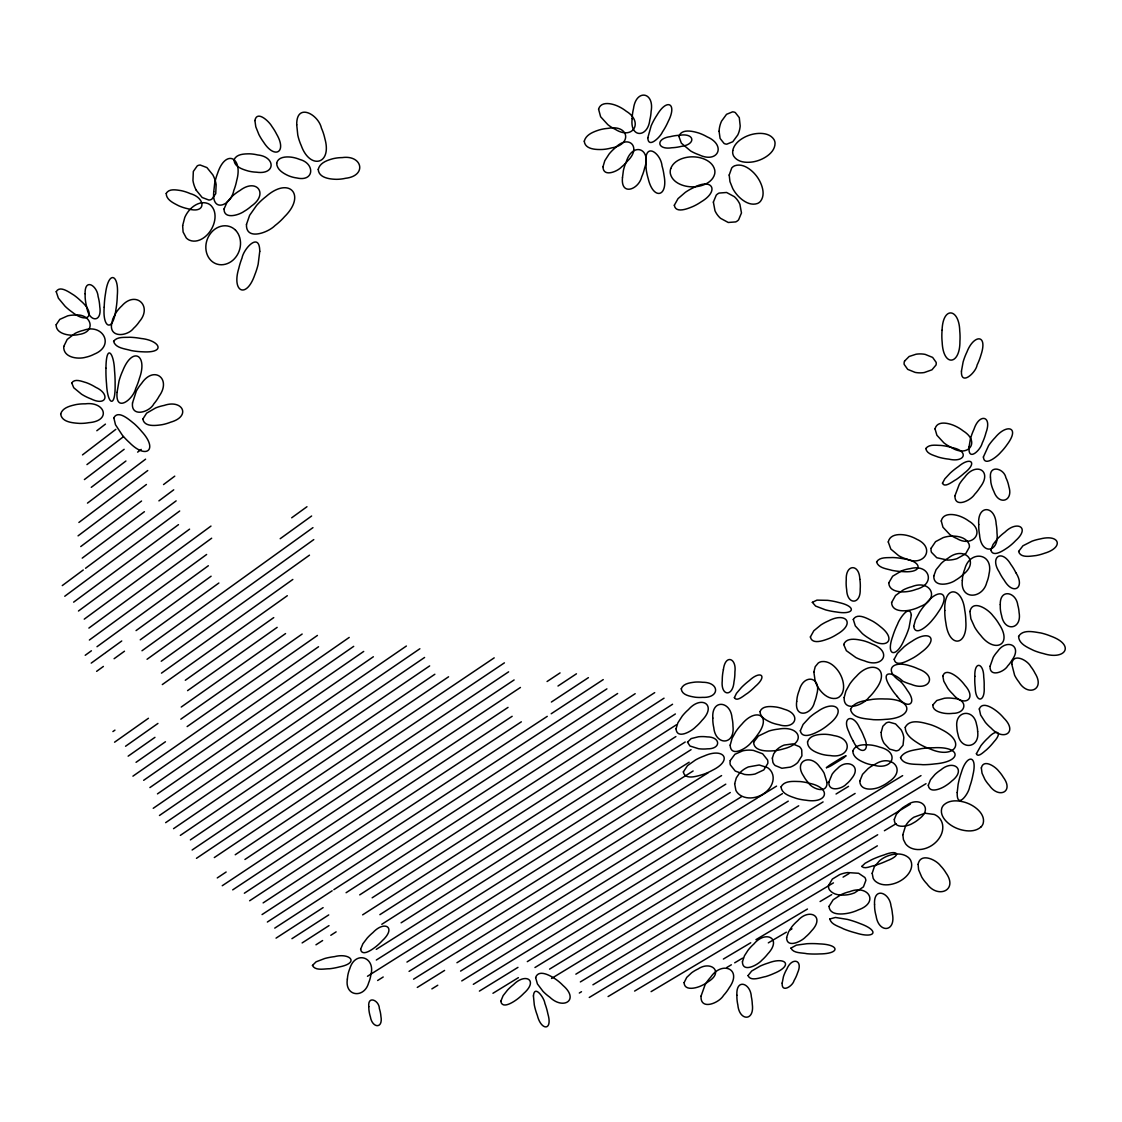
<?xml version="1.0" encoding="UTF-8"?>
<svg xmlns="http://www.w3.org/2000/svg" width="1122" height="1122" viewBox="0 0 1122 1122"><rect width="100%" height="100%" fill="white"/><g stroke="black" fill="none" stroke-linecap="round" stroke-linejoin="round"><path stroke-width="1.5" d="M981.077 826.858C975.355 832.145 966.575 831.472 959.647 829.354A33.786 29.887 -2.8 0 1 951.218 825.385C945.706 821.795 939.801 815.428 941.751 808.317A10.098 8.934 -1.9 0 1 943.784 804.965C949.478 799.621 958.3 800.295 965.257 802.412A33.534 29.551 -1.6 0 1 973.714 806.409C979.24 810 985.144 816.409 983.138 823.52A10.112 8.92 -2.5 0 1 981.077 826.858M96.829 430.736L105.44 424.116M82.495 454.901L115.818 429.361M86.955 464.592L123.35 436.781M84.388 479.571L124.149 449.305M91.275 487.327L125.93 461.016M137.627 452.138L141.232 449.417M87.474 503.119L145.594 459.164M78.891 522.459L147.753 470.539M78.063 535.853L146.421 484.48M80.756 546.554L141.554 501.029M163.531 484.564L174.766 476.149M82.229 558.125L144.415 511.702M158.917 500.875L173.728 489.823M62.271 585.586L83.266 569.976M85.538 568.279L176.14 500.875M64.753 596.259L179.702 511.001M73.631 602.149L178.496 524.647M78.47 611.013L189.59 529.135M84.248 619.148L210.978 526.078M88.89 628.082L211.665 538.209M89.367 640.031L206.63 554.478M85.216 655.29L91.401 650.788M96.997 646.721L208.355 565.74M91.219 663.116L104.753 653.299M105.468 652.78L121.737 640.985M136.071 630.592L211.104 576.203M291.678 517.803L306.965 506.723M96.632 671.335L103.392 666.44M114.107 658.712L124.486 651.209M140.236 639.835L218.874 583.019M280.191 538.714L311.621 516.008M141.989 650.76L312.954 527.635M147.052 659.273L313.781 539.598M161.231 661.237L309.476 555.166M161.47 673.144L292.828 579.457M162.311 684.574L287.316 595.712M112.915 731.558L114.949 730.127M185.298 680.269L273.74 617.605M114.57 742.203L148.441 718.276M187.584 690.633L277.148 627.366M125.552 746.242L157.936 723.438M181.245 707.028L285.563 633.579M128.146 756.158L154.948 737.35M180.838 719.174L302.155 634.042M136.057 762.315L165.439 741.768M187.136 726.579L317.428 635.431M132.929 776.158L318.55 646.735M143.658 780.309L349.208 637.436M149.913 787.56L353.711 646.356M157.459 793.885L363.71 651.433M153.237 808.303L373.374 656.749M159.45 815.484L406.388 646.02M165.649 822.664L419.866 648.754M173.545 828.667L424.593 657.464M180.333 835.385L429.656 665.907M190.375 839.901L434.859 674.252M192.128 849.999L448.576 676.79M196.462 858.33L494.199 657.857M214.302 857.559L504.409 662.85M235.227 854.754L508.631 671.826M217.261 877.937L226.139 872.018M244.919 859.48L514.114 679.946M222.254 885.721L520.44 687.463M232.703 889.872L508.028 707.393M547.073 681.517L560.06 672.92M244.358 893.224L512.151 716.299M557.985 686.019L576.456 673.803M249.645 900.77L521.337 721.825M551.379 702.035L588.405 677.646M263.123 902.901L547.255 716.355M551.197 713.76L603.243 679.595M262.057 914.57L606.904 688.866M267.359 922.032L617.633 693.508M274.75 928.118L332.154 890.784M333.837 889.69L635.178 693.705M276.054 938.132L323.108 907.628M346.095 892.719L654.715 692.625M291.944 938.679L328.732 914.907M359.713 894.879L664.042 698.179M302.127 942.929L328.998 925.622M372.153 897.81L672.569 704.251M315.969 944.808L322.617 940.545M330.794 935.299L336.123 931.863M362.63 914.851L675.374 713.971M379.867 914.668L676.482 724.742M381.803 924.29L675.893 736.565M401.101 922.817L685.219 742.007M376.263 949.366L691.068 749.664M376.319 960.039L689.16 762.203M367.469 976.28L693.13 770.982M377.637 980.502L383.205 976.996M406.949 962.073L708.15 772.778M409.067 971.386L721.586 775.583M413.555 979.183L725.78 784.166M417.286 987.43L444.593 970.432M456.949 962.732L730.296 792.525M431.886 988.889L437.776 985.242M460.581 971.091L741.516 796.69M461.759 980.923L757.364 797.994M758.262 797.433L776.564 786.115M473.316 984.331L782.413 793.633M479.389 991.105L517.957 967.374M527.312 961.624L788.261 801.136M492.951 993.279L518.392 977.669M534.956 967.515L798.71 805.792M549.556 969.128L823.085 801.921M836.044 794.011L848.541 786.368M551.533 978.454L855.118 793.45M575.852 974.177L873.393 793.394M874.136 792.945L902.663 775.625M580.355 981.932L920.994 775.611M579.317 993.026L581.491 991.722M592.921 984.807L926.001 783.689M589.26 997.458L910.335 804.179M608.082 996.56L877.684 834.754M884.388 830.729L896.127 823.688M634.603 991.077L877.348 845.848M651.097 991.638L833.45 882.874M843.071 877.138L848.877 873.659M723.367 959.058L750.73 942.775M755.947 939.675L807.461 909.03M820.07 901.541L831.683 894.641M726.649 967.585L731.348 964.794M734.686 962.816L742.582 958.132M768.318 942.873L786.382 932.172M790.477 929.745L791.992 928.834M679.75 135.257C694.77 132.775 696.285 144.5 681.306 146.379A49.031 48.274 -80.1 0 1 671.868 147.753C656.917 150.236 655.346 138.539 670.297 136.646A47.783 47.657 -48.2 0 1 679.75 135.257M900.671 681.517C883.126 670.044 892.495 660.115 909.914 665.823A46.311 41.865 -1.8 0 1 918.189 668.894C938.23 676.005 928.932 691.895 911.092 684.294A47.012 42.846 -4.6 0 1 902.859 681.236C891.934 670.97 879.171 670.255 890.728 687.716A68.47 62.145 -5.3 0 0 897.334 696.482M897.334 696.482C906.716 709.946 918.301 704.756 907.277 690.311A66.857 60.476 0.6 0 0 900.671 681.517M235.536 230.22C240.29 235.073 241.511 242.562 239.785 248.986A25.82 23.843 49.9 0 1 234.442 258.733C230.15 263.432 223.25 266.068 217.023 264.119A14.067 13.001 49.3 0 1 210.852 260.346C206.111 255.535 204.849 248.088 206.532 241.693A25.764 23.843 49.3 0 1 211.834 231.889C216.111 227.135 223.054 224.456 229.323 226.42A14.109 13.057 50 0 1 235.536 230.22M853.337 741.235C859.536 755.471 871.457 752.399 864.038 737.112A63.028 56.773 3.2 0 0 859.592 727.785C853.365 713.424 841.402 716.579 848.891 731.923A64.263 57.965 -2.2 0 0 853.337 741.235M196.266 190.263L202.184 197.514L208.846 200.039A7.335 6.774 52.9 0 0 211.792 199.211L215.733 193.685L216.139 184.625A28.597 26.311 53.2 0 0 212.843 174.878L206.911 167.571L200.207 165.032A7.377 6.802 54.2 0 0 197.262 165.874L193.321 171.456L192.956 180.544A28.653 26.507 53.9 0 0 196.266 190.263M1015.859 572.683C1025.508 587.577 1013.404 596.105 1004.204 580.214A59.999 54.698 -13.2 0 1 999.253 572.052C989.506 557.101 1001.651 548.504 1010.894 564.506A58.695 53.716 -7.8 0 1 1015.845 572.697M859.817 579.233C859.368 563.454 845.469 564.043 846.254 579.779A49.634 45.806 -5 0 0 846.661 589.639C847.124 605.305 860.953 604.73 860.195 589.106A49.102 45.567 -0.1 0 0 859.817 579.233M213.755 191.764C211.581 213.418 230.95 205.649 233.783 190.544A62.846 57.699 54.5 0 0 236.728 180.418C243.179 157.459 225.718 148.427 217.57 173.349A62.271 58.134 52.6 0 0 214.667 183.475L213.755 191.764M368.787 1006.644L368.886 1009.337A42.313 36.058 17.9 0 0 370.414 1016.953C372.224 1028.103 383.289 1029.253 380.905 1016.237A42.089 35.652 19.9 0 0 379.376 1008.622C379.264 1000.417 367.553 995.046 368.787 1006.644M632.177 118.623C629.568 138.132 647.815 138.16 649.806 119.956A43.926 43.183 80.8 0 0 651.111 111.443C654.673 91.752 635.992 88.736 633.495 108.694A43.954 43.421 -77.5 0 0 632.219 117.207L632.177 118.623M902.831 834.712L903.434 839.607L905.608 843.842A14.474 12.763 -0.2 0 0 911.359 848.218C918.02 850.939 925.748 849.298 931.667 845.539A27.755 24.544 -0.3 0 0 939.941 837.096C943.307 831.711 944.121 824.151 940.082 818.892A14.516 12.819 -0.8 0 0 934.289 814.46L924.991 813.226L913.869 817.223A27.741 24.46 -0.7 0 0 905.622 825.708L902.831 834.712M944.78 610.466L944.78 612.233A76.001 68.989 -9.7 0 0 945.888 623.033C949.002 648.446 967.823 646.412 965.804 620.971A74.515 68.344 -3.6 0 0 964.738 610.158C962.311 586.778 943.686 584.688 944.78 610.466M977.655 731.586C979.955 748.304 960.698 750.632 957.992 734.349A34.165 30.56 -5.1 0 1 956.87 727.308C954.499 710.492 973.882 708.122 976.561 724.546A33.926 30.42 -3.2 0 1 977.655 731.586M1018.622 551.435C1020.459 558.391 1030.711 556.091 1036.083 555.558A48.555 44.614 -13.8 0 0 1044.372 553.3C1064.049 547.592 1059.995 533.89 1040.346 538.911A48.05 43.646 -11.6 0 0 1032.03 541.169L1022.941 545.783L1018.622 551.435M259.757 251.3L258.158 264.245A80.475 73.898 50.1 0 1 254.89 274.581C246.307 299.602 231.539 291.734 238.79 268.368A79.508 74.543 45.5 0 1 242.029 258.018C243.6 248.789 259.617 231.076 259.757 251.3M827.026 782.539C827.293 794.516 811.851 788.962 808.022 782.314A36.423 32.72 1.9 0 1 803.675 776.2C793.128 760.786 810.757 753.325 819.789 767.055A36.086 32.328 4.1 0 1 824.151 773.212L827.026 782.539M911.345 614.996L909.002 627.801A93.435 86.394 -0.1 0 1 904.164 639.806C896.408 658.305 885.356 656.482 892.803 636.09A94.486 85.482 -6.7 0 1 897.614 624.07C898.96 619.582 909.535 603.412 911.345 614.996M990.446 477.102L990.908 482.572A39.494 36.437 -15.6 0 0 993.924 491.548C998.818 505.77 1013.531 501.268 1008.902 486.738A39.004 36.184 -12.3 0 0 1005.901 477.734C1004.134 468.435 989.239 464.438 990.446 477.102M645.767 161.933L646.202 169.352A59.747 59.27 -54.3 0 0 648.207 178.636C653.242 200.403 668.305 197.177 664.014 175.256A59.031 58.414 57.4 0 0 662.036 165.958C660.928 153.588 645.108 141.498 645.767 161.933M874.543 904.346L874.655 908.147A53.183 46.311 0.4 0 0 876.1 915.945C878.638 933.518 896.043 932.368 892.411 913.827A52.538 45.848 3.5 0 0 891.008 906.001C889.732 892.635 873.519 886.268 874.543 904.346M296.727 124.794L297.779 135.075A51.43 48.597 59 0 0 301.271 145.65C309.967 169.927 332.238 164.597 324.889 138.721A51.177 47.811 56.4 0 0 321.425 128.104C318.311 114.164 296.264 102.228 296.727 124.794M957.206 792.539C956.631 809.888 968.609 794.138 969.674 786.817A92.27 82.691 -0.1 0 0 972.928 774.923C977.795 754.615 966.715 753.998 961.344 772.539A93.673 82.383 -5.5 0 0 958.118 784.432L957.206 792.539M962.325 580.369C959.969 600.494 982.774 599.022 986.771 582.402A38.344 35.259 -8.2 0 0 989.043 573.889C993.952 552.894 969.773 549.682 964.78 569.022A38.541 35.203 -9.9 0 0 962.55 577.535L962.325 580.369M990.852 550.089C992.998 558.069 1004.204 549.934 1008.215 547.213A54.571 50.504 -11.8 0 0 1015.564 540.72C1030.725 527.242 1016.855 520.299 1004.975 532.123A54.431 49.578 -11.7 0 0 997.654 538.63L993.068 544.465L990.852 550.089M622.472 177.655C620.606 196.476 638.769 189.492 641.728 176.771A45.736 45.146 66.8 0 0 644.589 168.146C651.742 148.286 632.429 141.582 626.23 161.933A45.469 45.399 -80.1 0 0 623.383 170.572L622.472 177.655M872.187 873.295L873.154 878.26A11.206 9.846 1.5 0 0 875.623 881.457C881.527 886.198 890.027 885.37 896.646 882.705A29.593 26.044 1.3 0 0 904.192 878.246C909.255 874.248 913.701 867.138 910.784 860.63A11.248 9.888 0.8 0 0 908.301 857.404C902.383 852.608 893.827 853.463 887.165 856.17A29.537 25.876 1 0 0 879.62 860.672L874.318 866.745L872.187 873.295M1011.792 664.252L1014.611 675.234A43.912 39.438 -9.3 0 0 1018.888 681.938C1027.822 697.099 1045.395 689.651 1035.059 673.298A43.309 38.933 -6.2 0 0 1030.767 666.566C1027.443 660.073 1012.703 652.359 1011.792 664.252M535.629 977.585L537.41 983.924L542.992 991.329A46.998 40.687 12.9 0 0 549.78 997.163C563.412 1010.361 579.836 999.926 562.963 985.411A46.437 39.789 14.3 0 0 556.175 979.548C551.14 976.028 538.658 968.552 535.629 977.585M736.888 995.27L736.902 997.64A53.407 45.96 5.9 0 0 737.855 1004.975C739.258 1021.258 754.797 1021.567 752.273 1004.05A52.874 45.497 8.8 0 0 751.333 996.715C750.66 983.181 735.878 977.907 736.888 995.27M881.177 732.371L881.317 735.401A24.726 22.23 -1.6 0 0 884.122 743.325L889.592 749.089L896.001 750.87A7.111 6.381 -1 0 0 898.918 750.043L903.028 745.246L903.827 737.673A24.614 22.145 -0.4 0 0 901.05 729.721L895.566 723.914L889.115 722.133A7.125 6.423 -1 0 0 886.184 722.975L882.832 726.257L881.177 732.371M942.817 676.173L943.798 681.208L947.767 688.291A48.625 43.926 -6.7 0 0 952.901 694.139C963.377 707.393 977.627 699.539 964.99 685.416A47.825 43.127 -2.9 0 0 959.871 679.553C956.281 675.809 945.173 667.618 942.817 676.173M254.904 120.531L255.802 126.828L258.859 134.458A51.794 48.569 59.2 0 0 263.516 142.045C274.736 159.703 287.246 152.241 276.587 134.107A51.261 47.531 55.4 0 0 271.945 126.506C269.294 121.625 256.98 109.746 254.904 120.531M712.807 718.08L712.793 719.412A44.515 40.42 5 0 0 713.76 727.533C715.485 745.948 735.247 745.401 732.961 726.074A44.179 40.112 8.5 0 0 732.021 717.94C730.717 700.787 711.404 698.838 712.807 718.08M104.206 307.162C102.354 328.115 112.831 332.911 115.931 309.49A102.649 91.471 48.6 0 0 117.291 295.675C119.213 274.483 108.624 269.673 105.538 293.347A101.751 93.435 45.5 0 0 104.206 307.162M719.09 131.26L720.1 138.441L724.069 143.448A6.297 6.213 -56.2 0 0 726.818 144.163L732.792 141.737L737.785 134.963A26.339 25.988 -63 0 0 740.197 125.973L739.286 117.628L735.303 112.579A6.339 6.241 -59.6 0 0 732.54 111.863L726.537 114.318L721.558 121.134A26.395 25.96 -54 0 0 719.16 130.124L719.09 131.26M978.749 524.577L978.735 526.022A56.226 51.542 -13.5 0 0 979.562 534.815C980.979 555.32 999.492 552.922 996.981 532.894A55.371 51.247 -9.1 0 0 996.168 524.1C995.242 505.11 977.038 504.409 978.749 524.577M105.959 368.282L105.931 369.965A143.041 131.723 41 0 0 106.548 384.019C107.586 405.393 115.608 408.394 115.117 384.551A143.518 126.463 45.4 0 0 114.528 370.484C113.925 352.224 106.085 343.416 105.959 368.282M729.202 175.046L729.959 181.624L732.75 188.58A37.278 36.647 -41.1 0 0 738.276 196.182C743.044 201.119 750.281 205.971 757.42 203.503A8.149 8.036 -33.5 0 0 760.52 201.259C765.134 195.27 762.764 186.855 759.566 180.754A36.788 36.409 -31.6 0 0 754.04 173.111C749.244 168.146 741.965 163.237 734.798 165.747A8.177 8.078 -42.2 0 0 731.698 168.019L729.202 175.046M782.174 983.11C781.403 993.391 792.707 986.126 794.081 980.558A49.045 42.552 7 0 0 797.616 972.746C803.464 959.689 791.922 956.898 786.929 968.903A49.2 42.355 4.5 0 0 783.422 976.715L782.174 983.11M935.033 428.913L936.898 435.252L943.925 442.881A42.201 39.536 -16.8 0 0 951.358 447.468C967.599 458.225 981.161 442.068 963.167 430.904A41.598 38.905 -12.3 0 0 955.72 426.29C949.759 423.331 937.207 419.838 935.033 428.913M111.443 324.987C110.222 338.353 127.88 335.997 133.56 328.325A43.492 39.312 47.6 0 0 139.352 321.621C152.858 306.054 135.636 290.065 121.779 305.941A43.071 39.172 45.1 0 0 116.001 312.687L112.775 318.957L111.443 324.987M647.815 137.796C648.165 149.24 660.493 136.744 662.401 132.059A68.484 67.166 82.9 0 0 668.277 121.316C677.365 103.645 667.155 97.698 657.029 115.047A67.769 67.096 -55.4 0 0 651.167 125.804L647.815 137.796M85.104 293.74L85.146 297.302A46.914 42.594 47.2 0 0 86.815 307.316C88.778 322.28 102.439 323.248 99.746 306.46A46.872 41.991 47.5 0 0 98.091 296.432C97.249 285.801 84.655 277.485 85.104 293.74M276.671 163.237C276.811 169.534 283.193 173.349 288.312 175.663A33.674 31.584 56.7 0 0 296.853 177.977C314.539 182.045 315.03 163.293 299.728 159.464A33.309 31.192 53.3 0 0 291.159 157.15C286.04 156.491 277.849 156.926 276.671 163.237M800.323 730.787C802.3 740.296 815.918 732.876 821.108 729.903A58.709 53.59 3 0 0 828.835 724.321C847.797 709.581 834.726 699.118 817.545 711.558A58.386 52.482 1.1 0 0 809.818 717.168L803.086 724.433L800.323 730.787M859.803 781.108C860.139 791.852 874.95 789.804 881.513 786.227A36.367 32.636 0.5 0 0 888.933 781.711C907.179 770.001 891.401 753.661 875.497 764.082A36.241 32.286 0 0 0 868.063 768.64L862.538 774.348L859.803 781.108M888.273 541.954L890.826 549.107L898.722 555.727A35.638 33.099 -8.2 0 0 906.688 559.065C924.36 566.919 935.958 547.69 916.674 539.205A35.287 32.636 -5.6 0 0 908.68 535.853C901.976 533.862 890.111 533.132 888.273 541.954M928.301 785.274C929.282 793.969 941.414 788.682 945.832 785.624A40.055 35.834 -1.9 0 0 951.821 780.996C966.701 769.538 953.335 759.145 940.951 769.832A39.957 35.371 -2.6 0 0 934.963 774.475L930.517 779.692L928.301 785.274M961.456 371.102C960.642 386.557 975.986 372.56 977.094 365.043A65.286 62.061 -19.6 0 0 980.951 355.057C988.145 333.472 973.644 334.454 966.94 351.985A65.918 61.472 -21.1 0 0 963.111 361.985L961.456 371.102M533.427 995.915L534.31 1004.989A80.868 69.634 11.7 0 0 537.34 1015.41C541.085 1030.809 552.978 1031.188 547.845 1013.727A79.62 67.923 16.1 0 0 544.843 1003.292C544.408 998.201 534.437 983.952 533.427 995.915M117.053 392.391C115.257 413.373 133.223 399.404 135.72 388.436A81.149 72.65 45.4 0 0 139.465 378.254C147.894 355.085 132.634 345.8 122.733 370.779A80.111 73.028 40.9 0 0 119.016 380.989L117.053 392.391M142.873 418.997C144.191 427.286 156.042 425.589 162.143 424.677A53.407 48.428 43.3 0 0 170.656 422.181C191.511 416.29 182.648 399.025 164.163 405.421A52.482 47.531 39 0 0 155.621 407.945L146.617 413.177L142.873 418.997M913.715 626.371C915.356 637.52 929.044 624.407 932.298 620.087A72.299 66.871 -4.1 0 0 938.16 612.275C952.298 592.444 938.539 586.806 925.44 604.351A72.439 65.679 -7 0 0 919.591 612.177L915.426 619.989L913.715 626.371M810.379 636.959C812.076 645.164 824.095 640.367 829.298 638.418A50.139 46.451 0.3 0 0 836.998 634.323C855.735 623.58 846.002 611.7 828.541 620.873A49.803 45.511 -0.5 0 0 820.841 624.996L813.815 630.774L810.379 636.959M347.371 979.085C344.454 996.687 364.355 998.776 368.647 982.788A43.211 36.9 20.8 0 0 370.849 975.032C375.898 956.954 355.183 950.222 349.784 968.693A43.211 36.942 18.8 0 0 347.638 976.463L347.371 979.085M676.033 728.809C676.903 739.805 691.489 731.334 695.71 726.874A54.726 50.027 10.1 0 0 701.923 720.464C717.281 704.967 701.404 694.756 688.487 709.567A54.543 49.312 6.8 0 0 682.288 716.004L677.87 722.834L676.033 728.809M796.69 701.474C794.306 718.669 811.655 715.247 814.53 702.063A42.566 38.863 3.8 0 0 816.704 694.602C822.005 676.776 803.717 673.2 799.257 690.311A42.762 38.807 0.8 0 0 797.111 697.772L796.69 701.474M734.658 783.773L735.878 790.337A13.254 11.879 6 0 0 740.352 795.302C746.004 798.906 753.381 798.527 759.384 795.989A26.143 23.506 6 0 0 768.5 789.467C772.511 785.035 774.713 778.247 771.95 772.623A13.282 11.935 5.4 0 0 767.49 767.616L759.229 764.994L748.332 766.943A26.115 23.408 5.5 0 0 739.23 773.521L736.298 777.925L734.658 783.773M843.702 644.505L846.367 650.69L855.932 657.59A45.918 42.173 -3 0 0 864.417 660.83C882.944 668.81 892.733 651.602 872.159 644.028A45.287 41.248 -0.2 0 0 863.659 640.788C857.489 639.414 846.563 636.847 843.702 644.505M941.26 520.973L942.957 527.228L949.703 534.423A35.89 33.225 -11.7 0 0 956.884 538.532C972.634 548.041 986.238 531.463 968.805 521.043A35.497 32.776 -8.8 0 0 961.582 516.919C955.383 514.1 943.209 512.053 941.26 520.973M730.184 745.162C730.604 758.22 747.294 748.009 751.375 742.287A60.378 55.034 7.6 0 0 757.56 734.756C772.329 715.261 755.849 707.253 741.937 724.097A60.293 54.277 4 0 0 735.78 731.656L732.119 738.22L730.184 745.162M813.871 672.036L815.147 681.04A34.88 31.823 -0.3 0 0 818.906 688.628C822.636 694.027 828.709 699.315 835.722 698.417A8.12 7.391 0.8 0 0 839.13 697.043C844.586 692.933 844.249 684.967 842.313 679.091A34.628 31.57 2 0 0 838.583 671.475C834.838 666.033 828.737 660.69 821.683 661.615A8.135 7.433 1 0 0 818.261 663.018L815.217 666.692L813.871 672.036M56.226 291.706L58.372 298.157L65.104 306.278A53.8 48.625 48.9 0 0 71.92 311.93C88.554 325.212 96.282 313.964 80.644 300.738A52.986 47.348 46.2 0 0 73.814 295.072C69.41 292.463 59.789 285.002 56.226 291.706M603.005 166.715C602.963 177.627 617.423 171.61 621.728 166.813A43.52 42.832 72.9 0 0 627.703 160.811C641.896 147.248 628.657 133.644 615.024 148.048A42.931 42.734 63.4 0 0 609.064 154.079L604.8 160.698L603.005 166.715M900.517 757.574C903.603 765.611 915.847 763.886 922.943 764.713A83.491 75.539 -3.3 0 0 934.738 763.914C962.746 761.698 961.33 746.074 933.504 747.771A81.654 72.173 -1.1 0 0 921.681 748.598C914.528 750.211 904.514 750.492 900.517 757.574M1000.277 604.646L1000.291 608.236A40.041 36.283 -10.5 0 0 1001.595 615.515C1004.386 632.429 1022.212 629.4 1019.071 612.472A39.621 36.1 -7.8 0 0 1017.794 605.179C1016.181 591.785 999.674 588.307 1000.277 604.646M969.057 446.893C967.795 462.292 980.53 450.217 982.213 443.106A61.906 58.288 -14.1 0 0 985.986 432.699C992.353 415.603 979.226 413.106 974.008 429.221A62.523 57.839 -16.9 0 0 970.264 439.642L969.057 446.893M584.282 141.19C584.969 149.521 596.315 149.745 602.668 149.464A46.409 45.539 79.8 0 0 611.63 147.894C632.626 144.668 628.909 124.205 608.138 128.357A45.469 45.02 62.1 0 0 599.162 129.956C593.356 131.849 585.922 134.598 584.282 141.19M713.368 202.086L714.98 210.726A22.622 22.356 -30.7 0 0 720.534 218.313L728.248 222.479L735.723 221.904A9.242 9.144 -25.5 0 0 738.599 219.828L741.474 212.942L739.903 204.302A22.496 22.286 -23.4 0 0 734.349 196.673L726.593 192.479L719.104 193.068A9.257 9.172 -29.7 0 0 716.229 195.172L713.368 202.086M876.591 561.926C878.288 568.125 886.871 568.784 892.144 570.397A63.07 58.779 -8.2 0 0 902.565 571.589C923.687 573.398 922.579 561.154 903.182 558.728A61.794 56.773 -3.7 0 0 892.733 557.536C887.488 557.872 879.704 556.736 876.591 561.926M974.836 676.314L974.78 677.52A81.359 72.846 -8.7 0 0 975.214 687.505C975.537 703.298 985.228 702.596 984.162 687.029A79.62 72.187 -2.6 0 0 983.728 677.029C983.742 662.948 974.261 660.339 974.836 676.314M113.841 417.819L115.496 424.747L122.242 435.041A63.982 58.12 41.8 0 0 129.451 442.559C146.393 459.866 158.539 449.698 141.624 431.409A63.042 56.268 40.1 0 0 134.388 423.864C129.689 420.189 118.203 409.362 113.841 417.819M132.522 402.91C130.699 417.65 149.464 412.531 153.882 403.78A51.907 46.829 44 0 0 159.17 396.136C171.722 378.787 153.966 365.071 141.61 383.373A51.374 46.689 40.7 0 0 136.337 391.045L132.522 402.91M312.463 965.411C315.198 971.161 324.482 968.651 329.756 968.735A68.162 58.765 22 0 0 339.419 966.912C360.036 962.83 349.868 952.606 334.538 956.631A66.927 56.745 19.6 0 0 324.847 958.469L316.109 961.806L312.463 965.411M60.672 413.976C61.696 422.307 73.014 422.938 79.62 423.401A52.51 47.04 44.3 0 0 88.848 422.671C111.695 420.918 105.159 401.227 85.272 403.836A51.584 46.058 40.8 0 0 76.001 404.579C70.321 405.869 62.537 407.595 60.672 413.976M318.241 169.394C318.69 177.907 329.91 179.225 336.586 179.324A45.595 43.001 58.1 0 0 345.562 178.286C367.132 175.902 362.532 154.682 342.21 157.599A44.824 42.384 52.4 0 0 333.206 158.651C327.358 160.18 319.784 162.774 318.241 169.394M734.377 697.646C736.874 702.428 744.377 694.939 747.547 693.256A78.484 72.439 7.8 0 0 755.246 686.482C768.121 675.486 760.365 670.072 749.159 680.703A77.979 70.504 3.1 0 0 741.46 687.477L736.467 693.354L734.377 697.646M888.792 582.823C888.961 591.757 900.896 592.542 907.572 591.56A35.357 32.734 -6.2 0 0 916.043 589.415C936.225 584.338 929.675 563.384 910.208 568.644A35.161 32.3 -5.4 0 0 901.709 570.817L892.663 576.203L888.792 582.823M954.962 495.7C954.471 508.518 970.825 500.58 974.653 494.325A45.203 42.229 -12.3 0 0 979.997 487.439C993.096 470.777 975.831 461.465 964.654 477.299A45.259 41.78 -13 0 0 959.338 484.227L954.962 495.7M990.095 666.244C989.309 677.8 1004.204 672.05 1007.724 665.921A36.269 32.889 -6.9 0 0 1012.072 660.045C1022.717 645.402 1006.504 638.208 997.57 651.447A36.325 32.65 -7.8 0 0 993.236 657.324L990.095 666.244M969.913 611.504L970.867 618.769L974.723 627.268A59.171 53.744 -10.2 0 0 980.754 635.459C994.499 653.649 1013.054 645.052 999.057 624.056A58.007 52.72 -5.4 0 0 993.026 615.824C988.594 609.569 972.718 598.797 969.913 611.504M182.648 225.634L183.096 231.988L186.224 237.878A9.846 9.06 50.6 0 0 189.618 240.248C196.336 243.011 203.699 238.93 208.103 233.867A32.987 30.308 51.8 0 0 212.787 226.518C215.648 220.108 216.42 211.581 211.427 205.999A9.888 9.116 51.7 0 0 208.005 203.587C201.245 200.81 193.84 204.961 189.436 210.08A32.819 30.294 50.5 0 0 184.765 217.458L182.648 225.634M701.054 996.112C700.086 1010.852 719.09 1003.124 723.522 995.424A54.361 47.138 9.4 0 0 729.118 987.907C742.862 969.015 721.979 960.334 710.661 977.206A54.319 46.689 7.1 0 0 705.093 984.751L701.054 996.112M828.863 782.174C828.274 792.314 841.977 789.075 846.367 784.082A30.701 27.587 2.3 0 0 851.752 778.345C862.341 765.653 846.521 758.346 837.461 768.542A30.673 27.391 1.3 0 0 832.089 774.292L828.863 782.174M891.597 602.556C891.864 612.219 905.188 611.56 911.877 609.681A37.938 35.02 -5.6 0 0 920.306 606.497C940.587 598.853 930.727 578.994 911.765 586.708A37.727 34.53 -5.1 0 0 903.322 589.906L895.538 595.487L891.597 602.556M500.805 1001.273C502.263 1009.716 514.016 1001.651 517.803 998.748A61.542 53.169 16.4 0 0 523.764 993.391C538.7 980.305 525.517 972.423 513.539 984.611A61.135 52.271 13.4 0 0 507.593 989.983L503.119 995.649L500.805 1001.273M772.357 758.121L772.876 762.217A9.285 8.359 4.3 0 0 775.204 765.541L781.894 768.261L790.295 767.125A21.206 19.144 4.1 0 0 797.756 762.497L801.907 755.835L801.739 749.973A9.313 8.387 3.7 0 0 799.411 746.635L792.693 743.9L784.25 745.05A21.178 19.06 3.8 0 0 776.803 749.706L773.717 753.774L772.357 758.121M678.894 136.379L681.349 143.167L690.619 150.965A46.759 46.03 -65.5 0 0 698.922 154.752C717.996 164.008 726.649 145.243 707.126 136.856A45.623 45.455 -55.2 0 0 698.796 133.041C692.737 131.176 681.601 128.441 678.894 136.379M918.105 864.361L918.609 869.774L921.709 877.039A42.398 37.152 -1.3 0 0 926.996 883.912C937.754 899.073 958.609 890.419 945.916 872.804A41.907 36.647 0.9 0 0 940.629 865.904C935.888 859.452 920.222 852.313 918.105 864.361M979.296 708.978L980.614 715.009L985.326 722.302A51.261 45.918 -7.2 0 0 991.231 728.178C1003.25 741.53 1018.355 732.386 1003.797 718.038A50.364 44.992 -3.6 0 0 997.893 712.133C993.587 708.571 982.479 700.745 979.296 708.978M981.329 767.883L982.031 773.198L984.892 779.439A43.968 38.99 -5.5 0 0 989.422 785.47C998.552 798.962 1014.344 792.062 1003.264 777.195A43.365 38.414 -2.7 0 0 998.748 771.151C995.34 766.564 983.601 758.57 981.329 767.883M844.151 697.561C843.379 712.835 863.463 704.981 868.793 697.533A53.155 48.611 0.5 0 0 875.539 689.679C891.513 668.922 871.738 658.768 856.465 676.201A53.141 48.022 -1.6 0 0 849.733 684.097L845.89 691.096L844.151 697.561M674.322 205.256C675.682 213.867 688.277 208.468 693.368 206.308A55.357 55.034 -78.4 0 0 701.278 201.778C719.889 190.726 712.26 177.346 693.284 187.781A54.641 54.01 -13.7 0 0 685.346 192.325L678.039 198.622L674.322 205.256M850.532 709.385C852.439 718.739 865.735 718.585 873.323 719.679A71.009 64.838 -2.1 0 0 885.482 719.356C914.318 718.136 913.743 698.627 884.907 698.978A69.704 62.467 0 0 0 872.692 699.329C865.048 700.717 854.193 701.348 850.532 709.385M933.784 576.007C933.378 587.746 949.549 584.716 955.776 580.06A37.938 35.048 -8.2 0 0 962.928 574.702C980.319 561.407 964.05 545.572 948.399 557.985A37.853 34.67 -8.3 0 0 941.246 563.37L936.057 569.766L933.784 576.007M852.818 751.039C852.93 757.771 860.504 761.081 865.861 763.241A39.2 35.329 -0.6 0 0 874.29 765.288C893.042 770.576 900.082 751.936 879.788 747.154A38.793 34.684 0.9 0 0 871.331 745.092C865.16 744.503 855.329 743.858 852.818 751.039M786.606 937.613C786.662 948.651 801.473 941.568 805.666 936.898A47.825 41.907 5.9 0 0 811.388 931.036C825.652 916.281 809.158 907.544 797.672 920.769A47.741 41.416 4.2 0 0 791.964 926.66L788.514 931.905L786.606 937.613M687.505 742.175L689.974 746.018L698.627 748.725A34.067 30.981 7.8 0 0 707.323 748.837C721.39 749.075 720.773 736.845 707.14 736.888A33.786 30.434 8 0 0 698.445 736.789L691.166 738.585L687.505 742.175M829.032 906.394C829.677 915.861 843.085 914.388 849.663 912.887A41.668 36.633 3.2 0 0 858.288 909.914C879.62 902.453 868.302 884.234 849.789 891.611A41.402 36.03 2.9 0 0 841.135 894.627L833.127 899.816L829.032 906.394M360.611 949.282C361.999 957.445 373.261 948.805 376.697 946A67.895 58.709 21.7 0 0 382.434 940.531C396.683 927.431 384.636 920.026 372.953 932.564A67.264 57.699 17.9 0 0 367.231 938.048L362.897 943.742L360.611 949.282M942.087 330.219L941.961 331.916A71.345 66.899 -23.6 0 0 942.171 342.28C943.223 367.16 960.081 365.197 959.927 341.34A69.901 66.717 -18.2 0 0 959.745 330.962C959.212 308.157 942.789 305.983 942.087 330.219M681.264 688.796C681.755 695.107 690.058 696.313 695.065 697.197A36.577 33.604 7.8 0 0 702.54 697.365C720.114 698.193 719.707 682.106 702.568 682.274A36.255 32.987 8 0 0 695.065 682.106C690.17 682.723 683.214 683.424 681.264 688.796M760.029 711.586C760.113 717.547 766.789 720.548 771.487 722.638A36.451 33.239 3.3 0 0 778.963 724.728C795.68 730.043 801.907 713.901 784.026 709.188A36.1 32.65 4.6 0 0 776.536 707.084C771.165 706.397 762.441 705.331 760.029 711.586M742.427 961.75C742.498 973.223 757.757 965.004 761.838 960.236A54.108 47.264 7.8 0 0 767.729 953.966C782.469 938.343 765.695 929.829 753.9 943.967A53.996 46.647 5.6 0 0 748.009 950.264L744.447 955.804L742.427 961.75M748.037 975.593C750.59 981.862 760.744 977.374 765.765 976.547A63.744 55.693 7.1 0 0 773.773 973.531C793.857 965.355 785.61 956.309 768.219 963.041A63.014 54.052 5.9 0 0 760.211 966.07L751.684 971.021L748.037 975.593M63.744 346.474C63.042 357.497 77.558 359.559 85.679 357.259A40.911 36.745 46.7 0 0 94.29 354.145C115.243 345.646 102.859 323.15 83.547 330.317A40.448 36.367 44.3 0 0 74.922 333.472L67.194 339.447L63.744 346.474M246.475 224.414C245.704 241.076 268.172 232.605 274.988 225.578A76.675 71.037 54.8 0 0 284.497 216.728C306.488 195.2 289.518 175.902 266.068 196.532A74.964 70.377 48.1 0 0 256.573 205.438L249.631 215.326L246.475 224.414M894.318 819.369C894.024 829.046 907.474 826.76 912.859 823.211A32.019 28.485 -0.1 0 0 918.96 819.06C933.995 808.275 919.731 795.61 906.871 805.133A31.949 28.218 -0.5 0 0 900.756 809.313L896.31 814.362L894.318 819.369M812.342 602.332L815.61 606.062L825.469 609.835A73.645 68.652 -3.5 0 0 836.605 612.009C854.375 615.165 857.194 606.567 838.807 602.514A71.85 65.721 1.2 0 0 827.643 600.34L816.956 600.13L812.342 602.332M828.555 885.454L828.527 887.053A7.952 6.97 3.4 0 0 829.579 889.984C833.52 895.16 840.911 895.552 846.858 894.865A29.775 26.213 3 0 0 854.641 892.817L863.435 886.871L865.861 880.419A7.98 6.998 2.5 0 0 864.824 877.46L858.625 873.281L847.461 872.565A29.649 25.946 2.9 0 0 839.649 874.641L832.37 879.073L828.555 885.454M598.573 109.185L600.621 116.758L607.872 124.696A40.574 39.873 89.1 0 0 615.389 129.381C632.976 140.559 643.86 121.863 626.314 111.288A39.915 39.368 71.9 0 0 618.769 106.59C612.878 103.645 601.041 100.545 598.573 109.185M861.794 866.436C864.669 869.606 871.023 865.946 874.795 865.469A93.042 83.168 1.9 0 0 887.179 860.728C902.088 855.076 897.684 849.354 884.248 854.866A91.443 79.325 1.2 0 0 871.864 859.62L865.118 863.253L861.794 866.436M983.391 456.991C984.19 467.327 997.444 456.275 1000.614 452.447A60.672 56.927 -16 0 0 1007.191 444.48C1020.389 426.809 1006.602 423.569 995.214 437.496A60.714 55.96 -16 0 0 988.65 445.49L983.391 456.991M905.244 727.351C905.3 735.555 913.771 740.478 919.914 744.363A62.523 56.366 -4.4 0 0 930.489 749.089C954.009 759.496 967.571 742.484 941.54 729.538A61.289 54.698 -0.9 0 0 930.937 724.784C923.252 722.68 909.788 718.164 905.244 727.351M684.097 982.662C684.406 991.385 696.86 988.061 701.853 985.495A38.232 33.211 9.3 0 0 708.234 981.708C724.237 971.947 710.983 960.25 697.968 969.015A38.064 32.79 8.2 0 0 691.587 972.816L686.72 977.416L684.097 982.662M683.354 771.908C684.925 780.66 698.066 775.863 703.775 774.208A58.148 52.804 8.9 0 0 712.386 770.295C733.718 759.748 723.269 747.308 704.139 756.018A57.587 51.5 7.1 0 0 695.514 759.959L687.491 765.653L683.354 771.908M71.752 382.953L73.757 387.763L81.583 394.229A49.045 44.193 44.8 0 0 91.05 398.899C106.562 406.683 110.433 394.018 95.819 387.356A48.274 43.085 42.1 0 0 86.352 382.672C82.074 381.536 74.725 378.114 71.752 382.953M224.063 208.944C223.769 219.73 238.79 215.2 244.147 211.343A52.832 48.849 54.6 0 0 251.454 206.041C268.831 194.064 256.756 177.655 240.052 190.445A51.935 48.4 50.1 0 0 232.731 195.775L227.121 202.016L224.063 208.944M732.75 150.6L732.666 152.592A8.485 8.373 -49.3 0 0 733.774 156.239C737.869 162.48 746.481 162.956 753.171 161.849A35.287 34.684 -54.6 0 0 762.02 159.044C768.233 156.07 775.078 150.713 775.05 143.167A8.541 8.387 -48 0 0 773.956 139.493C769.86 133.209 761.179 132.733 754.461 133.869A34.95 34.389 -42.2 0 0 745.583 136.702C739.875 139.465 733.998 143.995 732.75 150.6M976.392 753.703C977.767 758.36 984.345 751.291 986.504 749.791A67.446 60.77 -3.6 0 0 993.994 741.74C1003.138 731.909 996.266 728.697 988.412 737.617A67.432 59.536 -5.4 0 0 980.923 745.681L976.392 753.703M853.295 619.47L855.315 625.894L862.383 633.621A54.445 50.111 -4.8 0 0 869.69 638.783C886.001 650.241 897.824 639.933 880.111 626.441A53.435 48.849 -0.2 0 0 872.804 621.265C867.587 618.657 857.236 612.416 853.295 619.47M56.17 324.749C55.805 332.505 65.525 335.085 71.724 335.183A32.706 29.368 47.4 0 0 79.031 334.44C97.151 332 91.064 313.08 75.076 315.086A32.384 29.06 45.5 0 0 67.755 315.829L59.789 319.377L56.17 324.749M807.545 741.838C807.307 749.145 815.82 752.497 821.669 754.236A36.325 32.861 1.5 0 0 830.252 755.555C849.873 759.005 854.277 738.557 833.87 735.597A36.016 32.342 2.5 0 0 825.259 734.293C819.004 734.223 809.86 734.84 807.545 741.838M942.466 483.203C944.612 488.407 952.816 481.17 956.098 479.613A71.822 67.671 -13.3 0 0 964.331 473.091C977.893 462.727 970.74 456.135 958.483 466.528A71.429 65.805 -12.3 0 0 950.25 473.063L944.836 478.842L942.466 483.203M932.789 705.009C932.62 710.535 939.493 712.4 943.854 713.213A28.681 25.904 -4.5 0 0 952.788 713.354C966.968 713.508 967.893 698.88 953.349 698.403A28.485 25.582 -3.5 0 0 944.387 698.263L936.772 700.521L932.789 705.009M781.08 786.845C781.557 794.152 790.828 796.452 796.578 798.485A50.518 45.483 2.9 0 0 805.905 800.21C827.629 803.913 831.991 788.023 809.551 783.31A49.817 44.291 4.3 0 0 800.196 781.571C793.927 781.417 784.488 780.267 781.08 786.845M1018.594 636.44C1018.846 644.028 1027.738 647.478 1033.558 650.395A60.434 54.683 -11.4 0 0 1043.488 653.579C1065.62 660.62 1075.409 645.01 1050.865 636.174A59.2 53.113 -7.4 0 0 1040.907 632.976C1033.937 631.938 1022.871 629.021 1018.594 636.44M753.619 742.273C753.928 751.628 767.168 751.263 773.97 750.786A46.633 42.426 4.4 0 0 783.535 748.865C806.928 743.199 800.351 725.036 778.373 729.118A46.212 41.542 4.3 0 0 768.78 731.067L758.36 736.06L753.619 742.273M894.192 659.259C895.693 668.095 908.834 660.143 913.49 657.73A64.122 59.017 -3.4 0 0 921.176 652.401C939.97 638.656 929.184 629.288 911.962 641.279A63.744 57.573 -4.3 0 0 904.276 646.623L897.348 653.425L894.192 659.259M925.832 448.52C926.604 453.961 933.813 455.266 938.118 457.033A58.218 54.683 -16.7 0 0 948.875 459.15C965.285 462.937 969.436 450.806 951.821 447.552A56.998 53.071 -10.3 0 0 941.035 445.434C936.155 445.392 929.058 443.919 925.832 448.52M113.603 341.312C115.398 348.241 125.341 348.746 131.176 350.555A78.077 71.037 48.3 0 0 142.34 351.789C166.617 353.36 159.997 340.387 141.106 338.493A75.735 68.358 41.9 0 0 129.914 337.259C124.598 337.582 117.109 336.446 113.603 341.312M234.077 159.773C234.035 166.841 242.815 169.436 248.383 171.063A43.66 40.616 57.3 0 0 256.447 172.185C275.984 175.046 275.633 156.701 257.611 154.948A42.931 39.929 52.8 0 0 249.505 153.826C244.175 153.868 236.447 153.98 234.077 159.773M790.982 948.104C793.352 953.532 801.992 952.578 807.027 953.728A82.158 72.243 4.2 0 0 819.649 953.924C840.378 953.812 839.831 944.528 819.593 943.897A80.251 68.807 5.2 0 0 806.956 943.714L796.354 945.145L790.982 948.104M931.176 548.167L931.05 549.023A8.569 7.91 -8.4 0 0 931.498 552.347L936.772 557.732L947.627 560.102A28.723 26.563 -9.5 0 0 957.038 558.63L965.635 553.833L969.352 547.213A8.597 7.924 -9.5 0 0 968.917 543.861C966.238 537.803 958.763 536.106 952.732 536.078A28.583 26.311 -8.5 0 0 943.293 537.578L935.552 541.66L931.176 548.167M166.224 193.461C166.238 199.968 173.756 203.18 178.707 205.775A46.9 43.183 54.6 0 0 187.739 208.72C206.476 214.583 205.999 197.837 190.221 193.601A46.1 42.285 50.5 0 0 181.161 190.642C176.435 189.941 168.945 188.272 166.224 193.461M730.268 760.576L730.099 761.445A9.86 8.892 6.2 0 0 730.366 764.938L735.247 771.052L744.461 774.432A26.03 23.506 5.8 0 0 755.092 774.012L763.802 769.916L767.785 763.451A9.888 8.906 5.4 0 0 767.546 759.945L762.665 753.802L753.409 750.408A25.932 23.324 5.9 0 0 742.736 750.842L734.91 754.279L730.268 760.576M723.395 669.638L723.157 670.816A58.035 53.029 3.4 0 0 722.259 680.633C720.534 696.103 732.834 697.323 733.998 681.755A57.545 52.79 9 0 0 734.91 671.924C736.761 657.927 725.177 653.986 723.395 669.638M829.831 919.002C831.15 924.724 838.961 926.323 843.548 928.904A87.825 77.334 1.5 0 0 855.848 932.943C874.936 939.016 880.461 930.895 859.817 923.476A85.244 73.393 4.7 0 0 847.503 919.423L835.413 917.459L829.831 919.002M670.732 168.566L670.437 169.618A10.14 10.098 -63 0 0 670.409 173.882C672.274 181.512 680.465 185.382 687.618 186.476A33.337 33.085 -63.3 0 0 697.099 186.547C704.321 185.537 712.582 181.778 714.63 174.148A10.168 10.098 -48.5 0 0 714.7 169.885C712.877 162.185 704.63 158.3 697.449 157.206A32.987 32.847 -35.7 0 0 687.926 157.164C681.012 158.16 673.312 161.554 670.732 168.566M904.57 361.088L904.332 361.747A6.171 5.862 -17.3 0 0 904.192 364.44L907.698 369.362L915.145 372.392A25.848 24.544 -19.1 0 0 924.191 372.56L931.947 369.825L935.986 365.057A6.185 5.862 -18.3 0 0 936.141 362.35L932.634 357.413L925.159 354.384A25.68 24.319 -16.6 0 0 916.099 354.215L909.143 356.487L904.57 361.088M826.409 767.743L829.579 766.536A85.118 77.488 3.4 0 0 831.276 765.611L841.921 759.047A78.063 71.023 2.9 0 0 843.968 757.616L846.086 755.737L842.86 757.098A84.262 74.683 0.7 0 0 841.163 758.037L830.504 764.615A77.18 68.47 1 0 0 828.471 766.017L826.493 767.63"/></g></svg>
